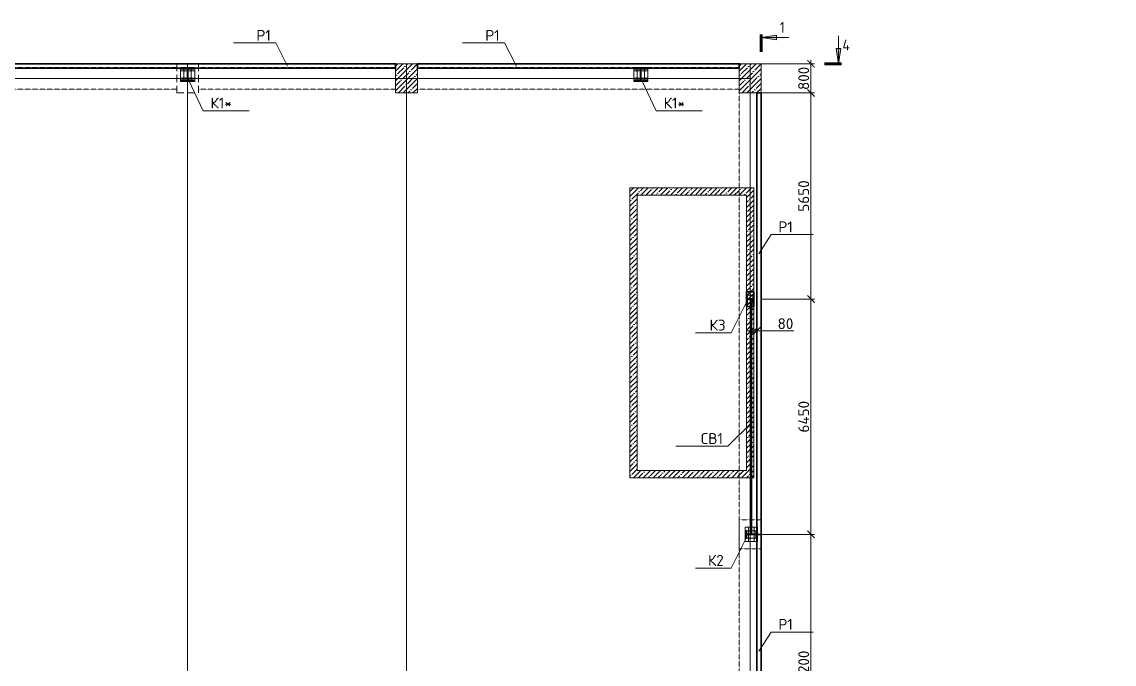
# Model space of a CAD drawing. Header units: millimetres. Extents: x -211396 to 211855, y -4935 to 33986.
# Drawn here: x 53655 to 83596, y 15142 to 32750 of the extents above; entities that cross this region are included whole.
import ezdxf
from ezdxf import colors
from ezdxf.entities.mleader import LeaderData, LeaderLine
from ezdxf.math import Vec2, Vec3

# ---------------------------------------------------------------- set-up
doc = ezdxf.new("R2010")
doc.units = ezdxf.units.MM
doc.linetypes.add('JIS_02_2.0', pattern=[3, 2, -1])
doc.linetypes.add('JIS_08_11', pattern=[12.8, 11, -0.6, 0.6, -0.6])
for name, color, linetype, lineweight in [('НАДПИСИ', 11, 'Continuous', 13), ('ОСЕВАЯ', 50, 'JIS_08_11', 13), ('ОСНОВНАЯ', 213, 'Continuous', 35), ('ШТРИХОВАЯ', 84, 'JIS_02_2.0', 13)]:
    doc.layers.add(name, color=color, linetype=linetype, lineweight=lineweight)
doc.styles.add('_ОСК', font='isocpeur.ttf', dxfattribs={"height": 3})
doc.styles.add('Мой', font='isocpeur.ttf', dxfattribs={"width": 0.9, "height": 300})
doc.styles.add('ОСК', font='isocpeur.ttf')
doc.dimstyles.new('Размеры_общие', dxfattribs={"dimtxt": 3, "dimasz": 2, "dimexe": 1, "dimexo": 0, "dimgap": 0.5, "dimtad": 1, "dimdec": 0, "dimzin": 0, "dimdsep": 46, "dimtxsty": 'ОСК', "dimblk": 'ARCHTICK', "dimcen": 1, "dimdle": 1, "dimclrd": 256, "dimclre": 256, "dimclrt": 256, "dimadec": 0, "dimazin": 0, "dimtfac": 1, "dimtdec": 0, "dimtofl": 0, "dimtmove": 1, "dimatfit": 3, "dimfxl": 1, "dimtolj": 1, "dimtzin": 0, "dimlwd": -1, "dimlwe": -1, "dimarcsym": 0})

# ---------------------------------------------------------------- blocks, each defined once
blk = doc.blocks.new('A$C53406C72')
at = {"layer": 'ОСЕВАЯ', "linetype": 'JIS_08_11'}
for p, q in [((62450, 700), (62450, 35547.2)), ((68450, 700), (68450, 35547.2)), ((77870, 700), (77870, 35547.2)), ((700, 35147.2), (77870, 35147.2))]:
    blk.add_line(p, q, dxfattribs=at)
blk = doc.blocks.new('A$C5615052D')
at = {"layer": 'ОСНОВНАЯ'}
for p, q in [((0, 342), (348, 342)), ((0, 342), (0, 327)), ((0, 327), (146, 327)), ((169, 304), (169, 38)), ((179, 304), (179, 38)), ((202, 327), (348, 327)), ((348, 342), (348, 327)), ((0, 15), (146, 15)), ((0, 15), (0, 0)), ((0, 0), (348, 0)), ((202, 15), (348, 15)), ((348, 15), (348, 0))]:
    blk.add_line(p, q, dxfattribs=at)
for centre, start, end in [((146, 304), 0, 90), ((202, 304), 90, 180), ((146, 38), 270, 0), ((202, 38), 180, 270)]:
    blk.add_arc(centre, 22.7, start, end, dxfattribs=at)
blk = doc.blocks.new('A$C7C1A4A3C')
at = {"layer": 'НАДПИСИ'}
h = blk.add_hatch(color=256, dxfattribs=at)
h.dxf.hatch_style = 1
edge = h.paths.add_edge_path()
edge.add_line((213, 409), (200, 409))
edge.add_line((200, 409), (200, 396))
edge.add_arc((200, 409), 13.5, 270, 360)
edge = h.paths.add_edge_path()
edge.add_arc((200, 409), 13.5, 0, 90)
edge.add_line((200, 423), (200, 409))
edge.add_line((200, 409), (213, 409))
edge = h.paths.add_edge_path()
edge.add_line((200, 409), (200, 423))
edge.add_arc((200, 409), 13.5, 90, 180)
edge.add_line((186, 409), (200, 409))
edge = h.paths.add_edge_path()
edge.add_line((200, 396), (200, 409))
edge.add_line((200, 409), (186, 409))
edge.add_arc((200, 409), 13.5, 180, 270)
h = blk.add_hatch(color=256, dxfattribs=at)
h.dxf.hatch_style = 1
edge = h.paths.add_edge_path()
edge.add_line((413, 409), (400, 409))
edge.add_line((400, 409), (400, 396))
edge.add_arc((400, 409), 13.5, 270, 360)
edge = h.paths.add_edge_path()
edge.add_arc((400, 409), 13.5, 0, 90)
edge.add_line((400, 423), (400, 409))
edge.add_line((400, 409), (413, 409))
edge = h.paths.add_edge_path()
edge.add_line((400, 409), (400, 423))
edge.add_arc((400, 409), 13.5, 90, 180)
edge.add_line((386, 409), (400, 409))
edge = h.paths.add_edge_path()
edge.add_line((400, 396), (400, 409))
edge.add_line((400, 409), (386, 409))
edge.add_arc((400, 409), 13.5, 180, 270)
h = blk.add_hatch(color=256, dxfattribs=at)
h.dxf.hatch_style = 1
edge = h.paths.add_edge_path()
edge.add_line((213, 209), (200, 209))
edge.add_line((200, 209), (200, 196))
edge.add_arc((200, 209), 13.5, 270, 360)
edge = h.paths.add_edge_path()
edge.add_arc((200, 209), 13.5, 0, 90)
edge.add_line((200, 223), (200, 209))
edge.add_line((200, 209), (213, 209))
edge = h.paths.add_edge_path()
edge.add_line((200, 209), (200, 223))
edge.add_arc((200, 209), 13.5, 90, 180)
edge.add_line((186, 209), (200, 209))
edge = h.paths.add_edge_path()
edge.add_line((200, 196), (200, 209))
edge.add_line((200, 209), (186, 209))
edge.add_arc((200, 209), 13.5, 180, 270)
h = blk.add_hatch(color=256, dxfattribs=at)
h.dxf.hatch_style = 1
edge = h.paths.add_edge_path()
edge.add_line((413, 209), (400, 209))
edge.add_line((400, 209), (400, 196))
edge.add_arc((400, 209), 13.5, 270, 360)
edge = h.paths.add_edge_path()
edge.add_arc((400, 209), 13.5, 0, 90)
edge.add_line((400, 223), (400, 209))
edge.add_line((400, 209), (413, 209))
edge = h.paths.add_edge_path()
edge.add_line((400, 209), (400, 223))
edge.add_arc((400, 209), 13.5, 90, 180)
edge.add_line((386, 209), (400, 209))
edge = h.paths.add_edge_path()
edge.add_line((400, 196), (400, 209))
edge.add_line((400, 209), (386, 209))
edge.add_arc((400, 209), 13.5, 180, 270)
for p, q in [((495, 499), (105, 499)), ((105, 119), (105, 499)), ((495, 409), (105, 409)), ((200, 499), (200, 119)), ((400, 499), (400, 119)), ((495, 119), (495, 499)), ((495, 209), (105, 209)), ((495, 119), (105, 119))]:
    blk.add_line(p, q, dxfattribs=at)
for centre in [(200, 409), (400, 409), (200, 209), (400, 209)]:
    blk.add_circle(centre, 13.5, dxfattribs=at)
blk = doc.blocks.new('A$C051D3395')
at = {"layer": 'ОСНОВНАЯ'}
for p, q in [((0, 0), (0, 200)), ((0, 200), (15, 200)), ((0, 200), (0, 0)), ((0, 0), (15, 0)), ((15, 128), (15, 200)), ((15, 0), (15, 72)), ((38, 105), (256, 105)), ((38, 95), (256, 95)), ((279, 128), (279, 200)), ((279, 200), (294, 200)), ((279, 0), (279, 72)), ((294, 0), (294, 200)), ((279, 0), (294, 0))]:
    blk.add_line(p, q, dxfattribs=at)
for centre, start, end in [((38, 128), 180, 270), ((38, 72), 90, 180), ((256, 128), 270, 0), ((256, 72), 0, 90)]:
    blk.add_arc(centre, 22.7, start, end, dxfattribs=at)
blk = doc.blocks.new('A$C467D6A69')
at = {"layer": 'НАДПИСИ'}
h = blk.add_hatch(color=256, dxfattribs=at)
h.paths.add_polyline_path([(79, 762), (79, 341), (17, 341)])
h.paths.add_polyline_path([(79, 762), (142, 341), (79, 341)])
at = {"color": 7, "lineweight": 70}
blk.add_line((0, 762), (470, 762), dxfattribs=at)
at = {"layer": 'НАДПИСИ'}
for p, q in [((79, 762), (17, 341)), ((79, 0), (79, 762)), ((79, 762), (142, 341)), ((17, 341), (79, 341)), ((142, 341), (79, 341))]:
    blk.add_line(p, q, dxfattribs=at)
blk = doc.blocks.new('_None')
blk = doc.blocks.new('_ArchTick')
at = {"color": 0, "linetype": 'ByBlock', "const_width": 0.15}
blk.add_lwpolyline([(-0.5, -0.5), (0.5, 0.5)], dxfattribs=at)
blk = doc.blocks.new('*D72')
at = {"layer": 'DEFPOINTS', "color": 0, "transparency": 16777216}
for p in [(73920, 18700), (75286, 18700), (73920, 11500)]:
    blk.add_point(p, dxfattribs=at)
at = {"layer": 'НАДПИСИ', "transparency": 16777216}
for p, q in [((73920, 18700), (75386, 18700)), ((75286, 11400), (75286, 18800)), ((73920, 11500), (75386, 11500))]:
    blk.add_line(p, q, dxfattribs=at)
at = {"layer": 'НАДПИСИ', "transparency": 16777216, "xscale": 200, "yscale": 200, "zscale": 200}
for p, rotation in [((75286, 18700), 90), ((75286, 11500), 270)]:
    blk.add_blockref('_ArchTick', p, dxfattribs=dict(at, rotation=rotation))
at = {"layer": 'НАДПИСИ', "transparency": 16777216, "insert": (75086, 15100), "char_height": 300, "attachment_point": 5, "rotation": 90, "style": '_ОСК'}
blk.add_mtext('\\A1;7200', dxfattribs=at)
blk = doc.blocks.new('*D73')
at = {"layer": 'DEFPOINTS', "color": 0, "transparency": 16777216}
for p in [(73920, 25150), (75286, 25150), (73920, 18700)]:
    blk.add_point(p, dxfattribs=at)
at = {"layer": 'НАДПИСИ', "transparency": 16777216}
for p, q in [((73920, 25150), (75386, 25150)), ((75286, 18600), (75286, 25250)), ((73920, 18700), (75386, 18700))]:
    blk.add_line(p, q, dxfattribs=at)
at = {"layer": 'НАДПИСИ', "transparency": 16777216, "xscale": 200, "yscale": 200, "zscale": 200}
for p, rotation in [((75286, 25150), 90), ((75286, 18700), 270)]:
    blk.add_blockref('_ArchTick', p, dxfattribs=dict(at, rotation=rotation))
at = {"layer": 'НАДПИСИ', "transparency": 16777216, "insert": (75086, 21925), "char_height": 300, "attachment_point": 5, "rotation": 90, "style": '_ОСК'}
blk.add_mtext('\\A1;6450', dxfattribs=at)
blk = doc.blocks.new('*D74')
at = {"layer": 'DEFPOINTS', "color": 0, "transparency": 16777216}
for p in [(73920, 30800), (75286, 30800), (73920, 25150)]:
    blk.add_point(p, dxfattribs=at)
at = {"layer": 'НАДПИСИ', "transparency": 16777216}
for p, q in [((75286, 25050), (75286, 30900)), ((73920, 30800), (75386, 30800)), ((73920, 25150), (75386, 25150))]:
    blk.add_line(p, q, dxfattribs=at)
at = {"layer": 'НАДПИСИ', "transparency": 16777216, "xscale": 200, "yscale": 200, "zscale": 200}
for p, rotation in [((75286, 30800), 90), ((75286, 25150), 270)]:
    blk.add_blockref('_ArchTick', p, dxfattribs=dict(at, rotation=rotation))
at = {"layer": 'НАДПИСИ', "transparency": 16777216, "insert": (75086, 27975), "char_height": 300, "attachment_point": 5, "rotation": 90, "style": '_ОСК'}
blk.add_mtext('\\A1;5650', dxfattribs=at)
blk = doc.blocks.new('*D75')
at = {"layer": 'DEFPOINTS', "color": 0, "transparency": 16777216}
for p in [(73920, 31600), (75286, 31600), (73920, 30800)]:
    blk.add_point(p, dxfattribs=at)
at = {"layer": 'НАДПИСИ', "transparency": 16777216}
for p, q in [((73920, 31600), (75386, 31600)), ((75286, 30700), (75286, 31700)), ((73920, 30800), (75386, 30800))]:
    blk.add_line(p, q, dxfattribs=at)
at = {"layer": 'НАДПИСИ', "transparency": 16777216, "xscale": 200, "yscale": 200, "zscale": 200}
for p, rotation in [((75286, 31600), 90), ((75286, 30800), 270)]:
    blk.add_blockref('_ArchTick', p, dxfattribs=dict(at, rotation=rotation))
at = {"layer": 'НАДПИСИ', "transparency": 16777216, "insert": (75086, 31200), "char_height": 300, "attachment_point": 5, "rotation": 90, "style": '_ОСК'}
blk.add_mtext('\\A1;800', dxfattribs=at)
blk = doc.blocks.new('A$C228106B8')
at = {"layer": 'НАДПИСИ'}
h = blk.add_hatch(color=256, dxfattribs=at)
h.dxf.hatch_style = 1
edge = h.paths.add_edge_path()
edge.add_line((90, 309), (90, 295))
edge.add_line((90, 295), (104, 295))
edge.add_arc((90, 295), 13.5, 360, 450)
edge = h.paths.add_edge_path()
edge.add_arc((90, 295), 13.5, 90, 180)
edge.add_line((77, 295), (90, 295))
edge.add_line((90, 295), (90, 309))
edge = h.paths.add_edge_path()
edge.add_line((90, 295), (77, 295))
edge.add_arc((90, 295), 13.5, 180, 270)
edge.add_line((90, 282), (90, 295))
edge = h.paths.add_edge_path()
edge.add_line((104, 295), (90, 295))
edge.add_line((90, 295), (90, 282))
edge.add_arc((90, 295), 13.5, 270, 360)
h = blk.add_hatch(color=256, dxfattribs=at)
h.dxf.hatch_style = 1
edge = h.paths.add_edge_path()
edge.add_line((245, 309), (245, 295))
edge.add_line((245, 295), (232, 295))
edge.add_arc((245, 295), 13.5, 90, 180, ccw=False)
edge = h.paths.add_edge_path()
edge.add_arc((245, 295), 13.5, 360, 450, ccw=False)
edge.add_line((259, 295), (245, 295))
edge.add_line((245, 295), (245, 309))
edge = h.paths.add_edge_path()
edge.add_line((245, 295), (259, 295))
edge.add_arc((245, 295), 13.5, 270, 360, ccw=False)
edge.add_line((245, 282), (245, 295))
edge = h.paths.add_edge_path()
edge.add_line((232, 295), (245, 295))
edge.add_line((245, 295), (245, 282))
edge.add_arc((245, 295), 13.5, 180, 270, ccw=False)
h = blk.add_hatch(color=256, dxfattribs=at)
h.dxf.hatch_style = 1
edge = h.paths.add_edge_path()
edge.add_line((90, 109), (90, 95))
edge.add_line((90, 95), (104, 95))
edge.add_arc((90, 95), 13.5, 360, 450)
edge = h.paths.add_edge_path()
edge.add_arc((90, 95), 13.5, 90, 180)
edge.add_line((77, 95), (90, 95))
edge.add_line((90, 95), (90, 109))
edge = h.paths.add_edge_path()
edge.add_line((90, 95), (77, 95))
edge.add_arc((90, 95), 13.5, 180, 270)
edge.add_line((90, 82), (90, 95))
edge = h.paths.add_edge_path()
edge.add_line((104, 95), (90, 95))
edge.add_line((90, 95), (90, 82))
edge.add_arc((90, 95), 13.5, 270, 360)
h = blk.add_hatch(color=256, dxfattribs=at)
h.dxf.hatch_style = 1
edge = h.paths.add_edge_path()
edge.add_line((245, 109), (245, 95))
edge.add_line((245, 95), (232, 95))
edge.add_arc((245, 95), 13.5, 90, 180, ccw=False)
edge = h.paths.add_edge_path()
edge.add_arc((245, 95), 13.5, 360, 450, ccw=False)
edge.add_line((259, 95), (245, 95))
edge.add_line((245, 95), (245, 109))
edge = h.paths.add_edge_path()
edge.add_line((245, 95), (259, 95))
edge.add_arc((245, 95), 13.5, 270, 360, ccw=False)
edge.add_line((245, 82), (245, 95))
edge = h.paths.add_edge_path()
edge.add_line((232, 95), (245, 95))
edge.add_line((245, 95), (245, 82))
edge.add_arc((245, 95), 13.5, 180, 270, ccw=False)
for p, q in [((0, 390), (0, 0)), ((335, 390), (0, 390)), ((90, 390), (90, 0)), ((245, 390), (245, 0)), ((335, 390), (335, 0)), ((335, 0), (0, 0)), ((1, 295), (333, 295)), ((1, 95), (333, 95))]:
    blk.add_line(p, q, dxfattribs=at)
for centre in [(90, 295), (245, 295), (90, 95), (245, 95)]:
    blk.add_circle(centre, 13.5, dxfattribs=at)
blk = doc.blocks.new('A$C51001200')
at = {"layer": 'ОСНОВНАЯ'}
for p, q in [((0, 0), (0, 200)), ((15, 200), (0, 200)), ((15, 0), (0, 0)), ((15, 128), (15, 200)), ((15, 0), (15, 72)), ((162, 105), (38, 105)), ((162, 95), (38, 95)), ((185, 128), (185, 200)), ((200, 200), (185, 200)), ((185, 0), (185, 72)), ((200, 0), (185, 0)), ((200, 0), (200, 200)), ((200, 200), (200, 0))]:
    blk.add_line(p, q, dxfattribs=at)
for centre, start, end in [((38, 128), 180, 270), ((38, 72), 90, 180), ((162, 128), 270, 0), ((162, 72), 0, 90)]:
    blk.add_arc(centre, 22.7, start, end, dxfattribs=at)
blk = doc.blocks.new('*D81')
at = {"layer": 'DEFPOINTS', "color": 0, "transparency": 16777216}
for p in [(73720, 24555), (73800, 24555), (73800, 24275)]:
    blk.add_point(p, dxfattribs=at)
at = {"layer": 'НАДПИСИ', "transparency": 16777216}
for p, q in [((73720, 24555), (73720, 24175)), ((73800, 24555), (73800, 24175)), ((73720, 24275), (73520, 24275)), ((73720, 24275), (73800, 24275)), ((73800, 24275), (74000, 24275)), ((74816, 24275), (73800, 24275))]:
    blk.add_line(p, q, dxfattribs=at)
at = {"layer": 'НАДПИСИ', "transparency": 16777216, "xscale": 200, "yscale": 200, "zscale": 200}
blk.add_blockref('_ArchTick', (73720, 24275), dxfattribs=at)
at = {"layer": 'НАДПИСИ', "transparency": 16777216, "xscale": 200, "yscale": 200, "zscale": 200, "rotation": 180}
blk.add_blockref('_ArchTick', (73800, 24275), dxfattribs=at)
at = {"layer": 'НАДПИСИ', "transparency": 16777216, "insert": (74586, 24475), "char_height": 300, "attachment_point": 5, "style": '_ОСК'}
blk.add_mtext('\\A1;80', dxfattribs=at)

msp = doc.modelspace()

# ---------------------------------------------------------------- hatches: boundary and pattern name
at = {"layer": 'НАДПИСИ'}
h = msp.add_hatch(dxfattribs=at)
h.set_pattern_fill('ANSI35', color=256, scale=30)
h.set_pattern_definition([(45, (-12421.57, 34016.66), (-134.70384, 134.70384), []), (45, (-12286.87, 34016.66), (-134.70384, 134.70384), [238.125, -47.625, 0, -47.625])])
h.paths.add_polyline_path([(64200, 31600), (63900, 31600), (63900, 31480), (63900, 30800), (64200, 30800)])
h.paths.add_polyline_path([(64500, 31600), (64200, 31600), (64200, 30800), (64500, 30800)])
h = msp.add_hatch(dxfattribs=at)
h.set_pattern_fill('ANSI35', color=256, scale=30)
h.set_pattern_definition([(45, (-3001.57, 34016.66), (-134.70384, 134.70384), []), (45, (-2866.87, 34016.66), (-134.70384, 134.70384), [238.125, -47.625, 0, -47.625])])
h.paths.add_polyline_path([(73620, 31600), (73320, 31600), (73320, 31480), (73320, 30800), (73620, 30800)])
h.paths.add_polyline_path([(73920, 31600), (73620, 31600), (73620, 30800), (73920, 30800)])
h = msp.add_hatch(dxfattribs=at)
h.set_pattern_fill('ANSI35', color=256, scale=30)
h.set_pattern_definition([(45, (-60421.57, 22766.66), (-134.70384, 134.70384), []), (45, (-60286.87, 22766.66), (-134.70384, 134.70384), [238.125, -47.625, 0, -47.625])])
h.paths.add_polyline_path([(73320, 28200), (70320, 28200), (70320, 20250), (73320, 20250), (73320, 20450), (70520, 20450), (70520, 28000), (73320, 28000)])
h.paths.add_polyline_path([(73720, 28200), (73320, 28200), (73320, 28000), (73520, 28000), (73520, 21628.7), (73652.9, 21761.8), (73652.9, 20250), (73720, 20250)])
h.paths.add_polyline_path([(73652.9, 21761.8), (73520, 21628.7), (73520, 20450), (73320, 20450), (73320, 20250), (73652.9, 20250)])
h = msp.add_hatch(color=256, dxfattribs=at)
h.dxf.hatch_style = 1
edge = h.paths.add_edge_path()
edge.add_line((73620, 25273.5), (73620, 25260))
edge.add_line((73620, 25260), (73633.5, 25260))
edge.add_arc((73620, 25260), 13.5, 360, 450)
edge = h.paths.add_edge_path()
edge.add_arc((73620, 25260), 13.5, 90, 180)
edge.add_line((73606.5, 25260), (73620, 25260))
edge.add_line((73620, 25260), (73620, 25273.5))
edge = h.paths.add_edge_path()
edge.add_line((73620, 25260), (73606.5, 25260))
edge.add_arc((73620, 25260), 13.5, 180, 270)
edge.add_line((73620, 25246.5), (73620, 25260))
edge = h.paths.add_edge_path()
edge.add_line((73633.5, 25260), (73620, 25260))
edge.add_line((73620, 25260), (73620, 25246.5))
edge.add_arc((73620, 25260), 13.5, 270, 360)
h = msp.add_hatch(color=256, dxfattribs=at)
h.dxf.hatch_style = 1
edge = h.paths.add_edge_path()
edge.add_line((73620, 25026.5), (73620, 25040))
edge.add_line((73620, 25040), (73633.5, 25040))
edge.add_arc((73620, 25040), 13.5, -90, 0, ccw=False)
edge = h.paths.add_edge_path()
edge.add_arc((73620, 25040), 13.5, 180, 270, ccw=False)
edge.add_line((73606.5, 25040), (73620, 25040))
edge.add_line((73620, 25040), (73620, 25026.5))
edge = h.paths.add_edge_path()
edge.add_line((73620, 25040), (73606.5, 25040))
edge.add_arc((73620, 25040), 13.5, 90, 180, ccw=False)
edge.add_line((73620, 25053.5), (73620, 25040))
edge = h.paths.add_edge_path()
edge.add_line((73633.5, 25040), (73620, 25040))
edge.add_line((73620, 25040), (73620, 25053.5))
edge.add_arc((73620, 25040), 13.5, 0, 90, ccw=False)

# ---------------------------------------------------------------- linework, layer by layer
for p, q in [((15900, 31600), (73920, 31600)), ((63900, 30800), (63900, 31600)), ((63900, 31600), (64500, 31600)), ((64500, 31600), (64500, 30800)), ((73320, 30800), (73320, 31600)), ((73320, 31600), (73920, 31600)), ((73920, 31600), (73920, 30800)), ((73920, 31600), (73920, -400)), ((64500, 30800), (63900, 30800)), ((73920, 30800), (73320, 30800)), ((73720, 28200), (70320, 28200)), ((70320, 20250), (70320, 28200)), ((73720, 20250), (73720, 28200)), ((73520, 28000), (70520, 28000)), ((70520, 20450), (70520, 28000)), ((73520, 20450), (73520, 28000)), ((73521, 25260), (73720, 25260)), ((73521, 25040), (73720, 25040)), ((73520, 20450), (70520, 20450)), ((73520, 20450), (70520, 20450)), ((73720, 20250), (70320, 20250))]:
    msp.add_line(p, q, dxfattribs=at)
for centre in [(73620, 25260), (73620, 25040)]:
    msp.add_circle(centre, 13.5, dxfattribs=at)
at = {"layer": 'ОСЕВАЯ', "linetype": 'JIS_08_11', "lineweight": 35}
msp.add_line((73652.9, 25145), (73652.9, 18705), dxfattribs=at)
at = {"layer": 'ОСНОВНАЯ'}
for p, q in [((73520, 25350), (73520, 24950)), ((73720, 25350), (73520, 25350)), ((73720, 24950), (73720, 25350)), ((73520, 24950), (73720, 24950))]:
    msp.add_line(p, q, dxfattribs=at)
for points in [[(52500, 31600), (63900, 31600), (63900, 31480), (52500, 31480)], [(64500, 31600), (73320, 31600), (73320, 31480), (64500, 31480)], [(73800, 18700), (73920, 18700), (73920, 30800), (73800, 30800)], [(73800, 11500), (73920, 11500), (73920, 18700), (73800, 18700)]]:
    msp.add_lwpolyline(points, close=True, dxfattribs=at)
at = {"layer": 'ШТРИХОВАЯ'}
for p, q in [((52500, 31500), (57900, 31500)), ((58500, 31500), (63900, 31500)), ((64500, 31500), (73320, 31500)), ((52500, 30900), (57900, 30900)), ((58500, 30900), (63900, 30900)), ((64500, 30900), (73320, 30900)), ((73320, 400), (73320, 30800))]:
    msp.add_line(p, q, dxfattribs=at)
at = {"layer": 'ШТРИХОВАЯ', "ltscale": 100}
for p, q in [((57900, 31600), (57900, 30800)), ((57900, 31600), (58500, 31600)), ((58500, 31600), (58500, 30800)), ((57900, 30800), (58500, 30800))]:
    msp.add_line(p, q, dxfattribs=at)
at = {"layer": 'ШТРИХОВАЯ'}
msp.add_lwpolyline([(73320, 19100), (73920, 19100), (73920, 18300), (73320, 18300)], close=True, dxfattribs=at)

# ---------------------------------------------------------------- block references
at = {"xscale": -1, "rotation": 90}
msp.add_blockref('A$C467D6A69', (74682.4, 32400.5), dxfattribs=at)
at = {"rotation": 180}
msp.add_blockref('A$C467D6A69', (76121.9, 32362.4), dxfattribs=at)
for name, p in [('A$C53406C72', (-4250, -3947.2)), ('A$C7C1A4A3C', (57900, 31000)), ('A$C5615052D', (58026, 31138)), ('A$C7C1A4A3C', (70321, 31000)), ('A$C228106B8', (73486, 18505))]:
    msp.add_blockref(name, p)
at = {"layer": 'ОСНОВНАЯ', "color": 1, "lineweight": 35, "rotation": 180}
msp.add_blockref('A$C5615052D', (70795, 31480), dxfattribs=at)
at = {"layer": 'ОСНОВНАЯ'}
msp.add_blockref('A$C51001200', (73520, 25050), dxfattribs=at)
at = {"layer": 'ШТРИХОВАЯ', "ltscale": 100, "xscale": -1}
msp.add_blockref('A$C051D3395', (73800, 18600), dxfattribs=at)

# ---------------------------------------------------------------- texts
at = {"layer": 'НАДПИСИ', "char_height": 300, "width": 747.511, "style": 'Мой'}
for s, insert, attachment_point in [('1', (74567.8, 32450), 9), ('4', (76350.7, 32262.1), 3)]:
    msp.add_mtext(s, dxfattribs=dict(at, insert=insert, attachment_point=attachment_point))

# ---------------------------------------------------------------- dimensions: what is measured, and where the dimension line sits
at = {"layer": 'НАДПИСИ'}
for base, p1, p2, picture, middle in [((75286.1, 31600), (73920, 30800), (73920, 31600), '*D75', (75086.1, 31200)), ((75286.1, 30800), (73920, 25150), (73920, 30800), '*D74', (75086.1, 27975)), ((75286.1, 25150), (73920, 18700), (73920, 25150), '*D73', (75086.1, 21925)), ((75286.1, 18700), (73920, 11500), (73920, 18700), '*D72', (75086.1, 15100))]:
    dim = msp.add_linear_dim(base=base, p1=p1, p2=p2, angle=90, dimstyle='Размеры_общие', override={"dimscale": 100, "dimtxsty": '_ОСК'}, dxfattribs=at)
    dim.commit()
    dim.dimension.update_dxf_attribs({"geometry": picture, "text_midpoint": middle})
dim = msp.add_linear_dim(base=(73800, 24275.1), p1=(73720, 24554.5), p2=(73800, 24554.5), dimstyle='Размеры_общие', override={"dimscale": 100, "dimtxsty": '_ОСК'}, dxfattribs=at)
dim.commit()
dim.dimension.update_dxf_attribs({"geometry": '*D81', "text_midpoint": (74585.8, 24285.5), "dimtype": 160})

# ---------------------------------------------------------------- leaders
ml = msp.add_multileader_mtext('Standard', dxfattribs=at)
ml.set_content('Р1     ', color=256, style='ОСК')
ml.set_leader_properties(color=256, linetype='ByLayer', lineweight=-1)
ml.set_arrow_properties(name='NONE')
ml.build(insert=Vec2(0, 0))
ml.multileader.update_dxf_attribs({"has_dogleg": 0, "text_left_attachment_type": 6, "text_right_attachment_type": 6, "dogleg_length": 0, "arrow_head_size": 150, "scale": 100})
ctx = ml.context
ctx.base_point, ctx.scale, ctx.char_height, ctx.arrow_head_size, ctx.landing_gap_size, ctx.plane_origin = Vec3(23983, 32170.2), 100, 300, 150, 200, Vec3(23582, 33516.9)
ctx.left_attachment, ctx.right_attachment = 6, 6
notes = []
notes.append((ctx, [(0, (1, 1, 0), (24713, 32170.2), (-1, 0), 0, [(3, [(25036.7, 31534.4)], 0, [])])]))
ctx.mtext.insert, ctx.mtext.width, ctx.mtext.flow_direction = Vec3(24183, 32530.2), 350.403, 5
ml = msp.add_multileader_mtext('Standard', dxfattribs=at)
ml.set_content('Р1     ', color=256, style='ОСК')
ml.set_leader_properties(color=256, linetype='ByLayer', lineweight=-1)
ml.set_arrow_properties(name='NONE')
ml.build(insert=Vec2(0, 0))
ml.multileader.update_dxf_attribs({"has_dogleg": 0, "text_left_attachment_type": 6, "text_right_attachment_type": 6, "dogleg_length": 0, "arrow_head_size": 150, "scale": 100})
ctx = ml.context
ctx.base_point, ctx.scale, ctx.char_height, ctx.arrow_head_size, ctx.landing_gap_size, ctx.plane_origin = Vec3(36455.6, 32170.2), 100, 300, 150, 200, Vec3(36054.7, 33516.9)
ctx.left_attachment, ctx.right_attachment = 6, 6
notes.append((ctx, [(0, (1, 1, 0), (37185.6, 32170.2), (-1, 0), 0, [(3, [(37509.4, 31534.4)], 0, [])])]))
ctx.mtext.insert, ctx.mtext.width, ctx.mtext.flow_direction = Vec3(36655.6, 32530.2), 350.403, 5
ml = msp.add_multileader_mtext('Standard', dxfattribs=at)
ml.set_content('Р1     ', color=256, style='ОСК')
ml.set_leader_properties(color=256, linetype='ByLayer', lineweight=-1)
ml.set_arrow_properties(name='NONE')
ml.build(insert=Vec2(0, 0))
ml.multileader.update_dxf_attribs({"has_dogleg": 0, "text_left_attachment_type": 6, "text_right_attachment_type": 6, "dogleg_length": 0, "arrow_head_size": 150, "scale": 100})
ctx = ml.context
ctx.base_point, ctx.scale, ctx.char_height, ctx.arrow_head_size, ctx.landing_gap_size, ctx.plane_origin = Vec3(48080, 32170.2), 100, 300, 150, 200, Vec3(47679.1, 33516.9)
ctx.left_attachment, ctx.right_attachment = 6, 6
notes.append((ctx, [(0, (1, 1, 0), (48810, 32170.2), (-1, 0), 0, [(3, [(49133.7, 31534.4)], 0, [])])]))
ctx.mtext.insert, ctx.mtext.width, ctx.mtext.flow_direction = Vec3(48280, 32530.2), 350.403, 5
ml = msp.add_multileader_mtext('Standard', dxfattribs=at)
ml.set_content('Р1     ', color=256, style='ОСК')
ml.set_leader_properties(color=256, linetype='ByLayer', lineweight=-1)
ml.set_arrow_properties(name='NONE')
ml.build(insert=Vec2(0, 0))
ml.multileader.update_dxf_attribs({"has_dogleg": 0, "text_left_attachment_type": 6, "text_right_attachment_type": 6, "dogleg_length": 0, "arrow_head_size": 150, "scale": 100})
ctx = ml.context
ctx.base_point, ctx.scale, ctx.char_height, ctx.arrow_head_size, ctx.landing_gap_size, ctx.plane_origin = Vec3(59884, 32170.2), 100, 300, 150, 200, Vec3(59483, 33516.9)
ctx.left_attachment, ctx.right_attachment = 6, 6
notes.append((ctx, [(0, (1, 1, 0), (60614, 32170.2), (-1, 0), 0, [(3, [(60937.7, 31534.4)], 0, [])])]))
ctx.mtext.insert, ctx.mtext.width, ctx.mtext.flow_direction = Vec3(60084, 32530.2), 350.403, 5
ml = msp.add_multileader_mtext('Standard', dxfattribs=at)
ml.set_content('Р1     ', color=256, style='ОСК')
ml.set_leader_properties(color=256, linetype='ByLayer', lineweight=-1)
ml.set_arrow_properties(name='NONE')
ml.build(insert=Vec2(0, 0))
ml.multileader.update_dxf_attribs({"has_dogleg": 0, "text_left_attachment_type": 6, "text_right_attachment_type": 6, "dogleg_length": 0, "arrow_head_size": 150, "scale": 100})
ctx = ml.context
ctx.base_point, ctx.scale, ctx.char_height, ctx.arrow_head_size, ctx.landing_gap_size, ctx.plane_origin = Vec3(66157.1, 32170.2), 100, 300, 150, 200, Vec3(65756.2, 33516.9)
ctx.left_attachment, ctx.right_attachment = 6, 6
notes.append((ctx, [(0, (1, 1, 0), (66887.1, 32170.2), (-1, 0), 0, [(3, [(67210.8, 31534.4)], 0, [])])]))
ctx.mtext.insert, ctx.mtext.width, ctx.mtext.flow_direction = Vec3(66357.1, 32530.2), 350.403, 5
ml = msp.add_multileader_mtext('Standard', dxfattribs=at)
ml.set_content('К1    ', color=256, style='ОСК')
ml.set_leader_properties(color=256, linetype='ByLayer', lineweight=-1)
ml.set_arrow_properties(name='NONE')
ml.build(insert=Vec2(0, 0))
ml.multileader.update_dxf_attribs({"has_dogleg": 0, "text_left_attachment_type": 6, "text_right_attachment_type": 6, "dogleg_length": 0, "arrow_head_size": 150, "scale": 100})
ctx = ml.context
ctx.base_point, ctx.scale, ctx.char_height, ctx.arrow_head_size, ctx.landing_gap_size, ctx.plane_origin = Vec3(22624.8, 30314.3), 100, 300, 150, 200, Vec3(22223.9, 28967.6)
ctx.left_attachment, ctx.right_attachment = 6, 6
notes.append((ctx, [(1, (1, 1, 0), (22624.8, 30314.3), (1, 0), 0, [(3, [(22231.8, 31138)], 0, [])])]))
ctx.mtext.insert, ctx.mtext.width, ctx.mtext.flow_direction = Vec3(22824.8, 30674.3), 350.403, 5
ml = msp.add_multileader_mtext('Standard', dxfattribs=at)
ml.set_content('К1*    ', color=256, style='ОСК')
ml.set_leader_properties(color=256, linetype='ByLayer', lineweight=-1)
ml.set_arrow_properties(name='NONE')
ml.build(insert=Vec2(0, 0))
ml.multileader.update_dxf_attribs({"has_dogleg": 0, "text_left_attachment_type": 6, "text_right_attachment_type": 6, "dogleg_length": 0, "arrow_head_size": 150, "scale": 100})
ctx = ml.context
ctx.base_point, ctx.scale, ctx.char_height, ctx.arrow_head_size, ctx.landing_gap_size, ctx.plane_origin = Vec3(34624.8, 30314.3), 100, 300, 150, 200, Vec3(34223.9, 28967.6)
ctx.left_attachment, ctx.right_attachment = 6, 6
notes.append((ctx, [(1, (1, 1, 0), (34624.8, 30314.3), (1, 0), 0, [(3, [(34231.8, 31138)], 0, [])])]))
ctx.mtext.insert, ctx.mtext.width, ctx.mtext.flow_direction = Vec3(34824.8, 30674.3), 350.403, 5
ml = msp.add_multileader_mtext('Standard', dxfattribs=at)
ml.set_content(' СВ1     ', color=256, style='ОСК')
ml.set_leader_properties(color=256, linetype='ByLayer', lineweight=-1)
ml.set_arrow_properties(name='NONE')
ml.build(insert=Vec2(0, 0))
ml.multileader.update_dxf_attribs({"has_dogleg": 0, "text_left_attachment_type": 6, "text_right_attachment_type": 6, "dogleg_length": 0, "arrow_head_size": 150, "scale": 100})
ctx = ml.context
ctx.base_point, ctx.scale, ctx.char_height, ctx.arrow_head_size, ctx.landing_gap_size, ctx.plane_origin = Vec3(36684.3, 30304), 100, 300, 150, 200, Vec3(36703.3, 31650.7)
ctx.left_attachment, ctx.right_attachment = 6, 6
notes.append((ctx, [(0, (1, 1, 0), (37834.3, 30304), (-1, 0), 0, [(3, [(38217, 31309)], 0, [])])]))
ctx.mtext.insert, ctx.mtext.width, ctx.mtext.flow_direction = Vec3(36884.3, 30664), 1395.862, 5
ml = msp.add_multileader_mtext('Standard', dxfattribs=at)
ml.set_content('К1*    ', color=256, style='ОСК')
ml.set_leader_properties(color=256, linetype='ByLayer', lineweight=-1)
ml.set_arrow_properties(name='NONE')
ml.build(insert=Vec2(0, 0))
ml.multileader.update_dxf_attribs({"has_dogleg": 0, "text_left_attachment_type": 6, "text_right_attachment_type": 6, "dogleg_length": 0, "arrow_head_size": 150, "scale": 100})
ctx = ml.context
ctx.base_point, ctx.scale, ctx.char_height, ctx.arrow_head_size, ctx.landing_gap_size, ctx.plane_origin = Vec3(46624.8, 30314.3), 100, 300, 150, 200, Vec3(46223.9, 28967.6)
ctx.left_attachment, ctx.right_attachment = 6, 6
notes.append((ctx, [(1, (1, 1, 0), (46624.8, 30314.3), (1, 0), 0, [(3, [(46231.8, 31138)], 0, [])])]))
ctx.mtext.insert, ctx.mtext.width, ctx.mtext.flow_direction = Vec3(46824.8, 30674.3), 350.403, 5
ml = msp.add_multileader_mtext('Standard', dxfattribs=at)
ml.set_content('К1*    ', color=256, style='ОСК')
ml.set_leader_properties(color=256, linetype='ByLayer', lineweight=-1)
ml.set_arrow_properties(name='NONE')
ml.build(insert=Vec2(0, 0))
ml.multileader.update_dxf_attribs({"has_dogleg": 0, "text_left_attachment_type": 6, "text_right_attachment_type": 6, "dogleg_length": 0, "arrow_head_size": 150, "scale": 100})
ctx = ml.context
ctx.base_point, ctx.scale, ctx.char_height, ctx.arrow_head_size, ctx.landing_gap_size, ctx.plane_origin = Vec3(58624.8, 30314.3), 100, 300, 150, 200, Vec3(58223.9, 28967.6)
ctx.left_attachment, ctx.right_attachment = 6, 6
notes.append((ctx, [(1, (1, 1, 0), (58624.8, 30314.3), (1, 0), 0, [(3, [(58231.8, 31138)], 0, [])])]))
ctx.mtext.insert, ctx.mtext.width, ctx.mtext.flow_direction = Vec3(58824.8, 30674.3), 350.403, 5
ml = msp.add_multileader_mtext('Standard', dxfattribs=at)
ml.set_content('К1*    ', color=256, style='ОСК')
ml.set_leader_properties(color=256, linetype='ByLayer', lineweight=-1)
ml.set_arrow_properties(name='NONE')
ml.build(insert=Vec2(0, 0))
ml.multileader.update_dxf_attribs({"has_dogleg": 0, "text_left_attachment_type": 6, "text_right_attachment_type": 6, "dogleg_length": 0, "arrow_head_size": 150, "scale": 100})
ctx = ml.context
ctx.base_point, ctx.scale, ctx.char_height, ctx.arrow_head_size, ctx.landing_gap_size, ctx.plane_origin = Vec3(71045.8, 30314.3), 100, 300, 150, 200, Vec3(70644.9, 28967.6)
ctx.left_attachment, ctx.right_attachment = 6, 6
notes.append((ctx, [(1, (1, 1, 0), (71045.8, 30314.3), (1, 0), 0, [(3, [(70652.8, 31138)], 0, [])])]))
ctx.mtext.insert, ctx.mtext.width, ctx.mtext.flow_direction = Vec3(71245.8, 30674.3), 350.403, 5
ml = msp.add_multileader_mtext('Standard', dxfattribs=at)
ml.set_content('Р1     ', color=256, style='ОСК')
ml.set_leader_properties(color=256, linetype='ByLayer', lineweight=-1)
ml.set_arrow_properties(name='NONE')
ml.build(insert=Vec2(0, 0))
ml.multileader.update_dxf_attribs({"has_dogleg": 0, "text_left_attachment_type": 6, "text_right_attachment_type": 6, "dogleg_length": 0, "arrow_head_size": 150, "scale": 100})
ctx = ml.context
ctx.base_point, ctx.scale, ctx.char_height, ctx.arrow_head_size, ctx.landing_gap_size, ctx.plane_origin = Vec3(74190.1, 26919), 100, 300, 150, 200, Vec3(73602.2, 28171.5)
ctx.left_attachment, ctx.right_attachment = 6, 6
notes.append((ctx, [(1, (1, 1, 0), (74190.1, 26919), (1, 0), 0, [(3, [(73853.1, 26391.1)], 0, [])])]))
ctx.mtext.insert, ctx.mtext.width, ctx.mtext.flow_direction = Vec3(74390.1, 27279), 575.639, 5
ml = msp.add_multileader_mtext('Standard', dxfattribs=at)
ml.set_content('12\\Pл. 4', color=256, style='ОСК')
ml.set_leader_properties(color=256, linetype='ByLayer', lineweight=-1)
ml.set_arrow_properties(name='NONE')
ml.build(insert=Vec2(0, 0))
ml.multileader.update_dxf_attribs({"has_dogleg": 0, "text_left_attachment_type": 6, "text_right_attachment_type": 6, "dogleg_length": 0, "arrow_head_size": 150, "scale": 100})
ctx = ml.context
ctx.base_point, ctx.scale, ctx.char_height, ctx.arrow_head_size, ctx.landing_gap_size, ctx.plane_origin = Vec3(13766.8, 24627.3), 100, 300, 150, 200, Vec3(13130.9, 25145.4)
ctx.left_attachment, ctx.right_attachment, ctx.text_align_type = 6, 6, 1
notes.append((ctx, [(0, (1, 1, 0), (14826.8, 24627.3), (-1, 0), 0, [(3, [(15358.6, 25321.7)], 0, [])])]))
ctx.mtext.insert, ctx.mtext.width, ctx.mtext.alignment, ctx.mtext.flow_direction = Vec3(14296.8, 24987.3), 934.964, 2, 5
ml = msp.add_multileader_mtext('Standard', dxfattribs=at)
ml.set_content('К3   ', color=256, style='ОСК')
ml.set_leader_properties(color=256, linetype='ByLayer', lineweight=-1)
ml.set_arrow_properties(name='NONE')
ml.build(insert=Vec2(0, 0))
ml.multileader.update_dxf_attribs({"has_dogleg": 0, "text_left_attachment_type": 6, "text_right_attachment_type": 6, "dogleg_length": 0, "arrow_head_size": 150, "scale": 100})
ctx = ml.context
ctx.base_point, ctx.scale, ctx.char_height, ctx.arrow_head_size, ctx.landing_gap_size, ctx.plane_origin = Vec3(72304.8, 24226.3), 100, 300, 150, 200, Vec3(73513.8, 22879.6)
ctx.left_attachment, ctx.right_attachment = 6, 6
notes.append((ctx, [(0, (1, 1, 0), (73094.8, 24226.3), (-1, 0), 0, [(3, [(73506, 25050)], 0, [])])]))
ctx.mtext.insert, ctx.mtext.width, ctx.mtext.flow_direction = Vec3(72504.8, 24586.3), 465.289, 5
ml = msp.add_multileader_mtext('Standard', dxfattribs=at)
ml.set_content('СВ1     ', color=256, style='ОСК')
ml.set_leader_properties(color=256, linetype='ByLayer', lineweight=-1)
ml.set_arrow_properties(name='NONE')
ml.build(insert=Vec2(0, 0))
ml.multileader.update_dxf_attribs({"has_dogleg": 0, "text_left_attachment_type": 6, "text_right_attachment_type": 6, "dogleg_length": 0, "arrow_head_size": 150, "scale": 100})
ctx = ml.context
ctx.base_point, ctx.scale, ctx.char_height, ctx.arrow_head_size, ctx.landing_gap_size, ctx.plane_origin = Vec3(72068.4, 21116.5), 100, 300, 150, 200, Vec3(73935.9, 22497.2)
ctx.left_attachment, ctx.right_attachment = 6, 6
notes.append((ctx, [(0, (1, 1, 0), (73008.4, 21116.5), (-1, 0), 0, [(3, [(73652.9, 21761.8)], 0, [])])]))
ctx.mtext.insert, ctx.mtext.width, ctx.mtext.flow_direction = Vec3(72268.4, 21476.5), 1395.862, 5
ml = msp.add_multileader_mtext('Standard', dxfattribs=at)
ml.set_content('К2   ', color=256, style='ОСК')
ml.set_leader_properties(color=256, linetype='ByLayer', lineweight=-1)
ml.set_arrow_properties(name='NONE')
ml.build(insert=Vec2(0, 0))
ml.multileader.update_dxf_attribs({"has_dogleg": 0, "text_left_attachment_type": 6, "text_right_attachment_type": 6, "dogleg_length": 0, "arrow_head_size": 150, "scale": 100})
ctx = ml.context
ctx.base_point, ctx.scale, ctx.char_height, ctx.arrow_head_size, ctx.landing_gap_size, ctx.plane_origin = Vec3(72304.8, 17776.3), 100, 300, 150, 200, Vec3(73513.8, 16429.6)
ctx.left_attachment, ctx.right_attachment, ctx.text_align_type = 6, 6, 2
notes.append((ctx, [(0, (1, 1, 0), (73094.8, 17776.3), (-1, 0), 0, [(3, [(73506, 18600)], 0, [])])]))
ctx.mtext.insert, ctx.mtext.width, ctx.mtext.alignment, ctx.mtext.flow_direction = Vec3(72894.8, 18136.3), 465.289, 3, 5
ml = msp.add_multileader_mtext('Standard', dxfattribs=at)
ml.set_content('Р1     ', color=256, style='ОСК')
ml.set_leader_properties(color=256, linetype='ByLayer', lineweight=-1)
ml.set_arrow_properties(name='NONE')
ml.build(insert=Vec2(0, 0))
ml.multileader.update_dxf_attribs({"has_dogleg": 0, "text_left_attachment_type": 6, "text_right_attachment_type": 6, "dogleg_length": 0, "arrow_head_size": 150, "scale": 100})
ctx = ml.context
ctx.base_point, ctx.scale, ctx.char_height, ctx.arrow_head_size, ctx.landing_gap_size, ctx.plane_origin = Vec3(74190.1, 16023), 100, 300, 150, 200, Vec3(73602.2, 17275.6)
ctx.left_attachment, ctx.right_attachment = 6, 6
notes.append((ctx, [(1, (1, 1, 0), (74190.1, 16023), (1, 0), 0, [(3, [(73853.1, 15495.2)], 0, [])])]))
ctx.mtext.insert, ctx.mtext.width, ctx.mtext.flow_direction = Vec3(74390.1, 16383), 575.639, 5
for ctx, leaders in notes:
    for number, flags, end, landing, length, lines in leaders:
        leader = LeaderData()
        leader.index, (leader.has_last_leader_line, leader.has_dogleg_vector, leader.attachment_direction) = number, flags
        leader.last_leader_point, leader.dogleg_vector, leader.dogleg_length = Vec3(end), Vec3(landing), length
        for number, points, colour, breaks in lines:
            line = LeaderLine()
            line.index, line.vertices, line.color, line.breaks = number, Vec3.list(points), colors.encode_raw_color(colour), breaks
            leader.lines.append(line)
        ctx.leaders.append(leader)

doc.saveas('drawing.dxf')
